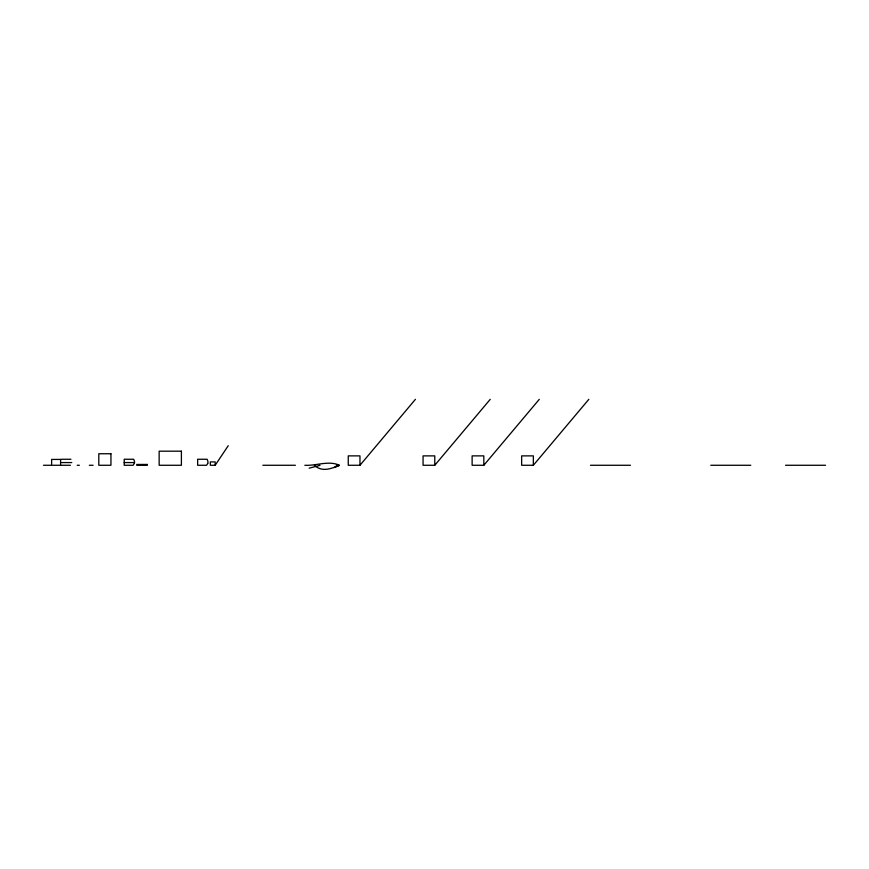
<?xml version="1.0" encoding="UTF-8"?>
<svg xmlns="http://www.w3.org/2000/svg" width="869" height="869" viewBox="0 0 869 869"><rect width="100%" height="100%" fill="white"/><g stroke="black" fill="none" stroke-linecap="round" stroke-linejoin="round"><path stroke-width="1.3" d="M215.186 465.273L215.186 461.917L210.341 461.917L210.341 465.273L215.186 465.273L228.243 445.71M359.962 465.273L359.962 455.877L348.252 455.877L348.252 465.273L359.962 465.273L415.425 399.338M434.772 465.273L434.772 455.877L423.062 455.877L423.062 465.273L434.772 465.273L490.235 399.338M483.827 465.273L483.827 455.877L472.128 455.877L472.128 465.273L483.827 465.273L539.291 399.338M533.349 465.273L533.349 455.877L521.65 455.877L521.65 465.273L533.349 465.273L588.824 399.338M333.794 467.631L338.921 465.73L336.249 465.273M309.168 468.174L319.988 465.371L319.379 465.273M339.149 465.273C331.23 468.76 322.062 472.432 314.382 465.273M304.823 465.273C316.283 465.99 328.558 460.222 339.464 465.273M61.471 459.256L70.943 459.256M61.471 462.569L71.769 462.569M124.202 462.569L134.499 462.569A3.107 2.118 81.1 0 0 134.423 461.167L133.674 459.256L124.202 459.256L124.202 465.273L133.163 465.273L134.293 463.449A3.53 2.422 81.1 0 0 134.499 462.569M43.45 465.273L51.01 465.273M61.471 465.273L70.432 465.273M77.178 465.273L79.372 465.273M89.333 465.273L93.113 465.273M262.873 465.273L295.384 465.273M590.464 465.273L630.481 465.273M710.766 465.273L750.773 465.273M785.533 465.273L825.55 465.273M207.734 463.449L206.594 465.273L197.643 465.273L197.643 459.256L207.104 459.256L207.854 461.167A3.27 2.238 81.1 0 1 207.724 463.449M181.404 451.185L159.146 451.185L159.146 465.273L181.404 465.273L181.404 451.185M110.939 453.748L98.805 453.748L98.805 465.273L110.939 465.273L110.939 453.748M60.591 459.419L51.629 459.419L51.629 465.273L60.591 465.273L60.591 459.419M147.328 464.448L136.759 464.448L136.759 465.273L147.328 465.273L147.328 464.448"/></g></svg>
